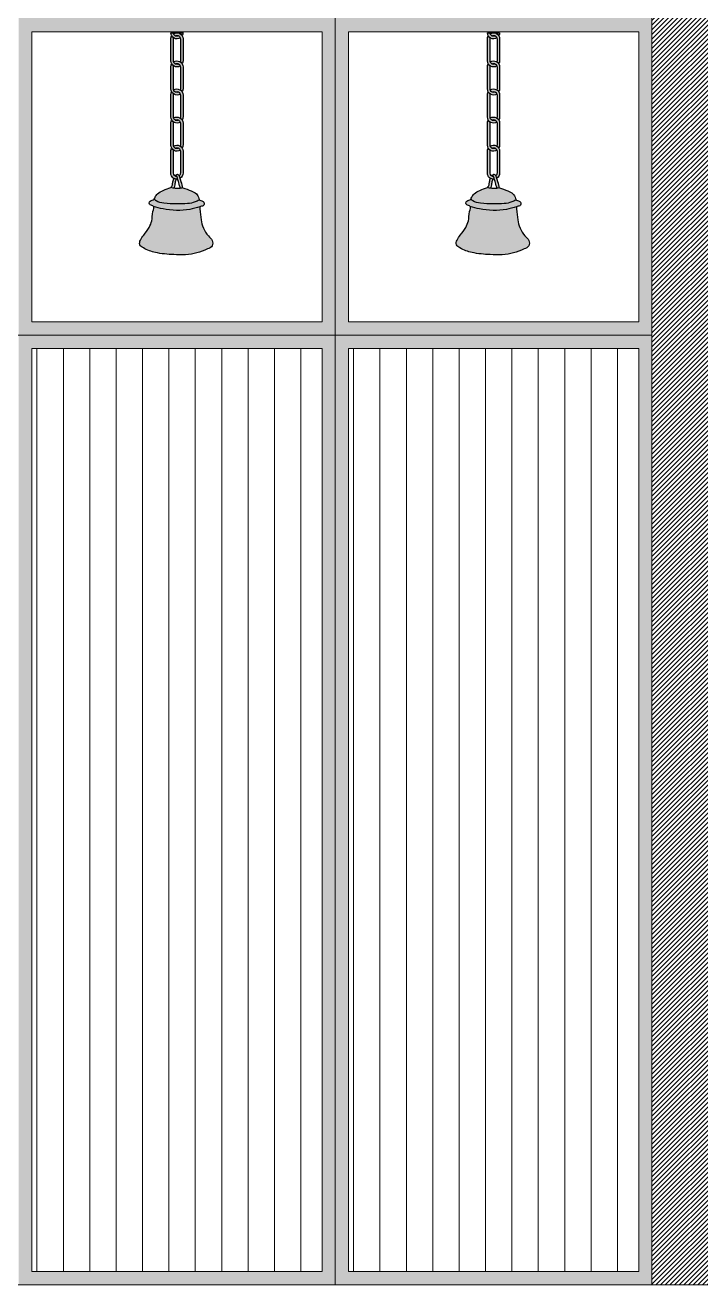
# Model space of a CAD drawing. Header units: inches. Extents: x 15448 to 46480, y -8154 to 0.
# Drawn here: x 19859.6 to 19885.2, y -3148.36 to -3100.61 of the extents above; entities that cross this region are included whole.
import ezdxf

# ---------------------------------------------------------------- set-up
doc = ezdxf.new("R2010")
doc.units = ezdxf.units.IN
doc.header["$MEASUREMENT"] = 0
doc.layers.add('IEL-HATCH-002', color=7, linetype='Continuous')

# ---------------------------------------------------------------- blocks, each defined once
blk = doc.blocks.new('98U7YTRFD')
at = {"layer": 'IEL-HATCH-002', "true_color": 0xc8c92d, "transparency": 33554687}
h = blk.add_hatch(color=52, dxfattribs=at)
h.dxf.hatch_style = 1
h.paths.add_polyline_path([(13503.61751763881, -2226.632855049501, -0.07203610860379069), (13503.62290638672, -2226.595646039197, -0.1185260063094966), (13503.5484868671, -2226.517276316019, 0.1316524975845443), (13503.51751763881, -2226.632855049487), (13503.5175176388, -2227.465659287769, 0.594712910876228), (13503.87444382478, -2227.659607744423, 0.2003144962032731), (13503.81067379528, -2227.581238021246, -0.5669828809784526), (13503.6175176388, -2227.46565928777)])
h.paths.add_polyline_path([(13503.9798325727, -2226.632855049494, 0.5947129108752648), (13503.62290638672, -2226.438906592844, 0.2003144962005446), (13503.68667641622, -2226.517276316018, -0.566982880973599), (13503.8798325727, -2226.632855049495), (13503.87983257269, -2227.465659287762, -0.07203610860876465), (13503.87444382478, -2227.50286829807, -0.118526006309034), (13503.94886334439, -2227.581238021246, 0.1316524975903354), (13503.97983257269, -2227.46565928777)])
h.paths.add_polyline_path([(13503.81067379529, -2226.517276316021, -0.5669828809679891), (13503.61751763881, -2226.401697582547), (13503.51751763881, -2226.401697582546, 0.5947129108662997), (13503.87444382479, -2226.595646039201, 0.2003144962125876)])
h.paths.add_polyline_path([(13503.9798325727, -2226.401697582546), (13503.8798325727, -2226.401697582548, -0.0720361085940226), (13503.87444382479, -2226.438906592848, -0.1185260063105705), (13503.9488633444, -2226.517276316026, 0.1316524975960037)])
h.paths.add_polyline_path([(13503.62290638671, -2227.502868298067, 0.2003144962009132), (13503.6866764162, -2227.581238021242, -0.5669828809782086), (13503.87983257269, -2227.69681675472), (13503.87983257267, -2228.529620993008, -0.07203610857360948), (13503.87444382477, -2228.566830003297, -0.118526006307088), (13503.94886334438, -2228.645199726472, 0.1316524975815436), (13503.97983257267, -2228.529620993005), (13503.97983257268, -2227.696816754719, 0.5947129108761078)])
h.paths.add_polyline_path([(13503.61751763879, -2227.696816754727, -0.07203610860858728), (13503.6229063867, -2227.65960774442, -0.1185260063082909), (13503.54848686709, -2227.581238021243, 0.1316524975913791), (13503.51751763879, -2227.696816754717), (13503.51751763879, -2228.529620992994, 0.5947129108750169), (13503.87444382477, -2228.723569449647, 0.2003144962088846), (13503.81067379527, -2228.645199726468, -0.5669828809818553), (13503.61751763878, -2228.529620992995)])
h.paths.add_polyline_path([(13503.97983257267, -2228.760778459945, 0.5947129108770199), (13503.62290638669, -2228.566830003293, 0.200314496202923), (13503.68667641619, -2228.645199726468, -0.5669828809789138), (13503.87983257267, -2228.760778459944), (13503.87983257267, -2229.593582698218, -0.07203610859698133), (13503.87444382476, -2229.630791708519, -0.1185260063065316), (13503.94886334437, -2229.709161431695, 0.1316524975863861), (13503.97983257267, -2229.593582698222)])
h.paths.add_polyline_path([(13503.61751763878, -2228.760778459946, -0.07203610859702522), (13503.62290638669, -2228.723569449645, -0.1185260063069746), (13503.54848686708, -2228.64519972647, 0.1316524975866461), (13503.51751763879, -2228.76077845994), (13503.51751763877, -2229.593582698222, 0.5947129108837431), (13503.87444382476, -2229.787531154871, 0.2003144962049155), (13503.81067379525, -2229.709161431695, -0.5669828809818576), (13503.61751763877, -2229.59358269822)])
h.paths.add_polyline_path([(13503.62290638668, -2229.630791708518, 0.2003144962070172), (13503.68667641618, -2229.709161431694, -0.566982880981241), (13503.87983257266, -2229.82474016517), (13503.87983257265, -2230.657544403461, -0.0720361085714324), (13503.87444382475, -2230.694753413748, -0.1185260063091374), (13503.94886334436, -2230.773123136925, 0.1316524975872248), (13503.97983257266, -2230.657544403453), (13503.97983257267, -2229.824740165172, 0.5947129108787617)])
h.paths.add_polyline_path([(13503.61751763877, -2229.824740165168, -0.07203610858905092), (13503.62290638668, -2229.787531154871, -0.1185260063116001), (13503.54848686707, -2229.709161431694, 0.1316524975902867), (13503.51751763877, -2229.824740165167), (13503.51751763876, -2230.657544403446, 0.5947129108775663), (13503.87444382474, -2230.851492860097, 0.200314496204377), (13503.81067379525, -2230.773123136921, -0.5669828809862746), (13503.61751763876, -2230.657544403447)])
edge = h.paths.add_edge_path()
edge.add_arc((13503.74867510571, -2230.657544403449), 0.1311574669454552, 196.4809915950537, 241.7900223174708)
edge.add_arc((13503.74867510571, -2230.888701870394), 0.1311574669452482, -3.972786544181872e-10, 118.2099776824353, ccw=False)
edge.add_line((13503.87983257265, -2230.888701870394), (13503.87983257265, -2231.721506108671))
edge.add_arc((13503.7486751057, -2231.72150610867), 0.1311574669454458, 310.0809016845912, 359.9999999996027, ccw=False)
edge.add_spline(control_points=[(13503.83312328346, -2231.821859416586), (13503.84802924988, -2231.847600672264), (13503.86145331637, -2231.880482073219), (13503.87370437016, -2231.915932078013)], knot_values=[0.3466016303527852, 0.3466016303527852, 0.3466016303527852, 0.3466016303527852, 0.4394988958096177, 0.4394988958096177, 0.4394988958096177, 0.4394988958096177], degree=3, periodic=0)
edge.add_arc((13503.7486751057, -2231.721506108672), 0.2311574669473088, 302.7438041725395, 359.9999999995491)
edge.add_line((13503.97983257264, -2231.721506108674), (13503.97983257265, -2230.888701870395))
edge.add_arc((13503.74867510571, -2230.888701870394), 0.2311574669439204, 359.9999999995491, 482.9619831899298)
edge = h.paths.add_edge_path()
edge.add_arc((13503.74867510571, -2230.888701870399), 0.1311574669464335, 163.5190084028508, 179.9999999994041, ccw=False)
edge.add_arc((13503.74867510571, -2230.657544403448), 0.231157466945264, 209.9999999994986, 237.0380168102543, ccw=False)
edge.add_arc((13503.74867510571, -2230.888701870389), 0.2311574669416409, 150.0000000001481, 179.999999999211)
edge.add_line((13503.51751763876, -2230.888701870386), (13503.51751763875, -2231.72150610867))
edge.add_arc((13503.7486751057, -2231.721506108673), 0.2311574669460325, 179.9999999993237, 278.2980461259109)
edge.add_spline(control_points=[(13503.78203631918, -2231.950243521354), (13503.77349784221, -2231.919963962116), (13503.76439506145, -2231.887542869716), (13503.75464397613, -2231.852527685985)], knot_values=[0.3340763060398338, 0.3340763060398338, 0.3340763060398338, 0.3340763060398338, 0.3998533181570189, 0.3998533181570189, 0.3998533181570189, 0.3998533181570189], degree=3, periodic=0)
edge.add_arc((13503.7486751057, -2231.721506108674), 0.1311574669442585, 179.9999999996027, 272.6083855617258, ccw=False)
edge.add_line((13503.61751763876, -2231.721506108673), (13503.61751763876, -2230.888701870397))
edge = h.paths.add_edge_path()
edge.add_spline(control_points=[(13503.62947532372, -2232.290356154731), (13503.63333082386, -2232.284184329058), (13503.63678312601, -2232.277951765025), (13503.65949591576, -2232.23196059986), (13503.66465283814, -2232.195186345206), (13503.67584589356, -2232.10802230113), (13503.68004242229, -2232.065884528885), (13503.70311288076, -2231.996959454116), (13503.71199667835, -2231.975522320184), (13503.72103657388, -2231.951005315828)], knot_values=[0.7735575014796725, 0.7735575014796725, 0.7735575014796725, 0.7735575014796725, 0.7862236376607805, 0.7862236376607805, 0.8675730333088957, 0.8675730333088957, 1.006174514207716, 1.006174514207716, 1.068779357752417, 1.068779357752417, 1.068779357752417, 1.068779357752417], degree=3, periodic=0)
edge.add_arc((13503.7486751057, -2231.721506108673), 0.2311574669460325, 238.5995381174768, 263.1329545769639, ccw=False)
edge.add_spline(control_points=[(13503.62823824841, -2231.918809778), (13503.60759927767, -2231.962884088363), (13503.55958207207, -2232.104751360314), (13503.57532484405, -2232.226761172827), (13503.51570097075, -2232.267686383218)], knot_values=[0.7792624189428321, 0.7792624189428321, 0.7792624189428321, 0.7792624189428321, 0.894581686628916, 1.114363854140545, 1.114363854140545, 1.114363854140545, 1.11436385422479], degree=3, periodic=0)
edge.add_spline(control_points=[(13503.51570097068, -2232.267686383265), (13503.55365537569, -2232.275727760133), (13503.59160978069, -2232.283769137001), (13503.62947532371, -2232.290356154732)], knot_values=[0.3533699334604428, 0.3533699334604428, 0.3533699334604428, 0.3533699334604428, 0.4669760500314272, 0.4669760500314272, 0.4669760500314272, 0.4669760500314272], degree=3, periodic=0)
edge = h.paths.add_edge_path()
edge.add_spline(control_points=[(13503.87370437016, -2231.915932078013), (13503.86145331637, -2231.880482073219), (13503.84802924988, -2231.847600672264), (13503.83312328346, -2231.821859416586)], knot_values=[0.3466016303527853, 0.3466016303527853, 0.3466016303527853, 0.3466016303527853, 0.4394988958096178, 0.4394988958096178, 0.4394988958096178, 0.4394988958096178], degree=3, periodic=0)
edge.add_spline(control_points=[(13503.83312328346, -2231.821859416586), (13503.81600394319, -2231.79229586449), (13503.77034186214, -2231.744068675765), (13503.71079597436, -2231.789505017832), (13503.67878689952, -2231.832492232912)], knot_values=[0.4394988958096178, 0.4394988958096178, 0.4394988958096178, 0.4394988958096178, 0.5461903945248009, 0.6949122414479455, 0.6949122414479455, 0.6949122414479455, 0.6949122414479455], degree=3, periodic=0)
edge.add_arc((13503.7486751057, -2231.721506108674), 0.1311574669439327, 237.8012887516908, 270.5044185428803)
edge.add_spline(control_points=[(13503.74982977022, -2231.852658492871), (13503.75052608023, -2231.849357343022), (13503.75120857046, -2231.845998980179), (13503.75187597324, -2231.842580877317)], knot_values=[0.697560864125554, 0.697560864125554, 0.697560864125554, 0.697560864125554, 0.7034162723765264, 0.7034162723765264, 0.7034162723765264, 0.7034162723765264], degree=3, periodic=0)
edge.add_spline(control_points=[(13503.75187597324, -2231.842580877315), (13503.75280441973, -2231.845919667951), (13503.75372706408, -2231.849235145417), (13503.75464397613, -2231.852527685985)], knot_values=[0.399853318157019, 0.399853318157019, 0.399853318157019, 0.399853318157019, 0.4060384486553351, 0.4060384486553351, 0.4060384486553351, 0.4060384486553351], degree=3, periodic=0)
edge.add_spline(control_points=[(13503.75464397613, -2231.852527685985), (13503.76439506145, -2231.887542869716), (13503.77349784221, -2231.919963962116), (13503.78203631918, -2231.950243521354)], knot_values=[0.3340763060398338, 0.3340763060398338, 0.3340763060398338, 0.3340763060398338, 0.3998533181570189, 0.3998533181570189, 0.3998533181570189, 0.3998533181570189], degree=3, periodic=0)
edge.add_spline(control_points=[(13503.78203631918, -2231.950243521354), (13503.79623647673, -2232.000600805542), (13503.80887586587, -2232.045034972799), (13503.84337285042, -2232.167174155498), (13503.86210613488, -2232.232197790489), (13503.88067943865, -2232.296631415022)], knot_values=[0.004926422168225086, 0.004926422168225086, 0.004926422168225086, 0.004926422168225086, 0.1143187573153247, 0.1143187573153247, 0.3340763060398338, 0.3340763060398338, 0.3340763060398338, 0.3340763060398338], degree=3, periodic=0)
edge.add_spline(control_points=[(13503.88067943864, -2232.296631415021), (13503.91323300754, -2232.290611837031), (13503.94562445606, -2232.281938916579), (13503.97801590457, -2232.273265996127)], knot_values=[0, 0, 0, 0, 0.09983347359727517, 0.09983347359727517, 0.09983347359727517, 0.09983347359727517], degree=3, periodic=0)
edge.add_spline(control_points=[(13503.97801590457, -2232.273265996125), (13503.9583757301, -2232.205132057599), (13503.92908994577, -2232.103536431135), (13503.88875913409, -2231.959494979829), (13503.87370437016, -2231.915932078013)], knot_values=[0, 0, 0, 0, 0.2324443974355175, 0.3466016303527853, 0.3466016303527853, 0.3466016303527853, 0.3466016303527853], degree=3, periodic=0)
edge = h.paths.add_edge_path()
edge.add_spline(control_points=[(13504.62222123762, -2232.996629461766), (13504.64115503278, -2232.967888358802), (13504.74300386352, -2232.985442384294), (13504.79836821841, -2232.896234966473), (13504.7683894958, -2232.797383730991), (13504.68016235382, -2232.762312172961), (13504.5928069797, -2232.740740373749), (13504.57364698218, -2232.629126468142), (13504.49544206205, -2232.483811620503), (13504.25209713899, -2232.380146348378), (13504.08008966798, -2232.31307054463), (13503.97801590457, -2232.273265996127)], knot_values=[0, 0, 0, 0, 0.1309912766617496, 0.2016793649037592, 0.2805779641309256, 0.4053457907578852, 0.4755009320197485, 0.5188582165347999, 0.7222774984972176, 0.9497031752862494, 1.281648892518322, 1.281648892518322, 1.281648892518322, 1.281648892518322], degree=3, periodic=0)
edge.add_spline(control_points=[(13503.97801590457, -2232.273265996127), (13503.94562445606, -2232.281938916579), (13503.91323300754, -2232.290611837031), (13503.88067943864, -2232.296631415021)], knot_values=[0, 0, 0, 0, 0.09983347359727517, 0.09983347359727517, 0.09983347359727517, 0.09983347359727517], degree=3, periodic=0)
edge.add_spline(control_points=[(13503.88067943864, -2232.296631415021), (13503.87194957057, -2232.298245681089), (13503.78916632167, -2232.311725928157), (13503.70505707328, -2232.303504211903), (13503.62947532371, -2232.290356154732)], knot_values=[0.09983347359727517, 0.09983347359727517, 0.09983347359727517, 0.09983347359727517, 0.1266057471997214, 0.3533699334604428, 0.3533699334604428, 0.3533699334604428, 0.3533699334604428], degree=3, periodic=0)
edge.add_spline(control_points=[(13503.62947532371, -2232.290356154732), (13503.59160978069, -2232.283769137001), (13503.55365537569, -2232.275727760133), (13503.51570097068, -2232.267686383265)], knot_values=[0.3533699334604428, 0.3533699334604428, 0.3533699334604428, 0.3533699334604428, 0.4669760500314272, 0.4669760500314272, 0.4669760500314272, 0.4669760500314272], degree=3, periodic=0)
edge.add_spline(control_points=[(13503.50855153093, -2232.272331507785), (13503.51096976564, -2232.270802744982), (13503.51338800039, -2232.269273982164), (13503.51570097072, -2232.267686383233)], knot_values=[1.114363854140545, 1.114363854140545, 1.114363854140545, 1.114363854140545, 1.122889795179318, 1.122889795263563, 1.122889795263563, 1.122889795263563], degree=3, periodic=0)
edge.add_spline(control_points=[(13503.51570097068, -2232.267686383263), (13503.42062475923, -2232.300666469815), (13503.24390311107, -2232.361967768662), (13503.028215134, -2232.473890466473), (13502.92823020318, -2232.604170525755), (13502.90286579761, -2232.683284031462), (13502.88502162367, -2232.703477968371)], knot_values=[7.814466894504001, 7.814466894504001, 7.814466894504001, 7.814466894504001, 8.1178045533277, 8.378291748194444, 8.52191005546547, 8.608112935299886, 8.608112935299886, 8.608112935299886, 8.608112935299886], degree=3, periodic=0)
edge.add_spline(control_points=[(13502.88502162367, -2232.703477968371), (13502.88392320806, -2232.70472102594), (13502.84904855384, -2232.741976898979), (13502.74497225579, -2232.742544416734), (13502.68780308551, -2232.853291010375), (13502.74175316428, -2232.94864800834), (13502.83723189246, -2232.955236359536), (13502.86163877833, -2232.985667250989), (13502.86323723365, -2232.98804764921)], knot_values=[7.34428415968853, 7.34428415968853, 7.34428415968853, 7.34428415968853, 7.349590462402879, 7.508052912138223, 7.5969299092887, 7.667163660100063, 7.803584305042712, 7.814466894504003, 7.814466894504003, 7.814466894504003, 7.814466894504003], degree=3, periodic=0)
edge.add_spline(control_points=[(13502.86323723364, -2232.988047649209), (13502.98218398597, -2233.019464702795), (13503.4265651946, -2233.136837795981), (13504.04104241447, -2233.168821569887), (13504.49354911323, -2233.034752537614), (13504.62222123762, -2232.996629461766)], knot_values=[0, 0, 0, 0, 0.3696380902952175, 1.380955916115466, 1.782791987347774, 1.782791987347774, 1.782791987347774, 1.782791987347774], degree=3, periodic=0)
edge = h.paths.add_edge_path()
edge.add_spline(control_points=[(13502.86323723365, -2232.98804764921), (13502.88975443742, -2233.027536713386), (13502.79966591798, -2233.256778710282), (13502.82875726463, -2233.50128182972), (13502.68857898254, -2233.815791034162), (13502.51497591646, -2234.037679064438), (13502.35709320768, -2234.229719371088), (13502.31183489439, -2234.451090514653), (13502.57181585286, -2234.62864809391), (13502.99288918214, -2234.767277697913), (13503.68565939051, -2234.822718087271), (13504.38163413232, -2234.82597301504), (13504.82974302406, -2234.625132357617), (13505.12105742299, -2234.509538841781), (13505.10762872609, -2234.248837363928), (13504.89750353865, -2234.082858108618), (13504.74363153929, -2233.816396540152), (13504.64091625403, -2233.451186074416), (13504.64184037899, -2233.207382801455), (13504.61178045703, -2233.012998992644), (13504.62206229179, -2232.996870738203), (13504.62222123762, -2232.996629461766)], knot_values=[1.281648892518321, 1.281648892518321, 1.281648892518321, 1.281648892518321, 1.462183086238396, 1.827127982419979, 2.097020849935174, 2.445955306733731, 2.674552180304199, 2.853318933560105, 3.0315623975502, 3.521677936868759, 4.216954589097591, 5.103338990733362, 5.528803428129599, 5.742758042669924, 5.94017603020959, 6.171167199256045, 6.523572722948433, 6.851688078532172, 7.271629439449341, 7.343184511267204, 7.344284159688528, 7.344284159688528, 7.344284159688528, 7.344284159688528], degree=3, periodic=0)
edge.add_spline(control_points=[(13504.62222123762, -2232.996629461766), (13504.49354911323, -2233.034752537614), (13504.04104241447, -2233.168821569887), (13503.4265651946, -2233.136837795982), (13502.98218398597, -2233.019464702795), (13502.86323723364, -2232.988047649209)], knot_values=[0, 0, 0, 0, 0.4018360712323089, 1.413153897052557, 1.782791987347774, 1.782791987347774, 1.782791987347774, 1.782791987347774], degree=3, periodic=0)
for p, q in [((13503.61751763881, -2226.401697582546), (13503.51751763881, -2226.401697582546)), ((13503.51751763881, -2226.401697582546), (13503.8798325727, -2226.401697582548)), ((13503.8798325727, -2226.401697582548), (13503.9798325727, -2226.401697582546))]:
    blk.add_line(p, q)
at = {"color": 18, "true_color": 0x000000}
for points in [[(13503.87444381799, -2226.595646043613, -0.5947128989951016), (13503.51751763881, -2226.401697582545)], [(13503.87444382144, -2227.659607746589, -0.5947129050482595), (13503.5175176388, -2227.465659287769), (13503.51751763881, -2226.63285504949, -0.1316524801706406), (13503.54848685919, -2226.517276329728, -0.1316524801706406)], [(13503.81067382356, -2226.517276300855, -0.5669829617799804), (13503.61751763881, -2226.401697582547)], [(13503.62290638011, -2226.438906597126, -0.5947129224000847), (13503.9798325727, -2226.632855049496), (13503.97983257269, -2227.465659287774, -0.131652506132281), (13503.94886334051, -2227.581238027973)], [(13503.68667644365, -2226.517276301305, -0.5669828025742315), (13503.8798325727, -2226.632855049496), (13503.87983257269, -2227.465659287774, -0.07203612202676615), (13503.87444382279, -2227.502868304796)], [(13503.8798325727, -2226.40169758255, -0.07203613597990333), (13503.87444382074, -2226.438906606556)], [(13503.9798325727, -2226.401697582548), (13503.9798325727, -2226.40169758255, -0.1316525150040931), (13503.94886333649, -2226.517276329732)], [(13503.81067380915, -2227.581238013805, -0.566982920629515), (13503.6175176388, -2227.46565928777), (13503.61751763881, -2226.632855049492, -0.0720360811966265), (13503.62290638266, -2226.595646052905, -0.0720360811966265)], [(13503.62290638337, -2227.502868300232, -0.5947129167034609), (13503.97983257268, -2227.69681675472), (13503.97983257267, -2228.529620992998, -0.1316525018128444), (13503.94886334246, -2228.645199729797)], [(13503.87444382312, -2228.723569450718, -0.594712907994833), (13503.51751763879, -2228.529620992992), (13503.51751763879, -2227.696816754714, -0.1316524890424524), (13503.54848686321, -2227.581238027969, -0.1316524890424524)], [(13503.81067380212, -2228.64519972279, -0.5669829005849861), (13503.61751763878, -2228.529620992994), (13503.61751763879, -2227.696816754716, -0.07203609514951091), (13503.62290638471, -2227.659607751145, -0.07203609514951091)], [(13503.68667643007, -2227.581238013803, -0.5669828413335253), (13503.87983257269, -2227.69681675472), (13503.87983257267, -2228.529620992998, -0.07203611523749193), (13503.87444382378, -2228.566830006622)], [(13503.87444382657, -2229.787531153693, -0.5947129140577315), (13503.51751763877, -2229.593582698218), (13503.51751763879, -2228.76077845994, -0.1316524933596195), (13503.54848686516, -2228.645199729797, -0.1316524933596195)], [(13503.8106737877, -2229.709161435746, -0.5669828593914342), (13503.61751763877, -2229.59358269822), (13503.61751763878, -2228.760778459942, -0.07203610194239639), (13503.62290638571, -2228.723569452971, -0.07203610194239639)], [(13503.62290638504, -2228.566830004365, -0.5947129137605592), (13503.97983257267, -2228.760778459945), (13503.97983257267, -2229.593582698224, -0.1316524929342574), (13503.94886334648, -2229.709161428034)], [(13503.68667642305, -2228.645199722788, -0.566982861374444), (13503.87983257267, -2228.760778459945), (13503.87983257267, -2229.593582698224, -0.07203610127728995), (13503.87444382584, -2229.630791704861)], [(13503.87444382203, -2230.851492861857, -0.5947129061450999), (13503.51751763876, -2230.657544403444), (13503.51751763877, -2229.824740165166, -0.1316525020048654), (13503.54848686908, -2229.709161428218, -0.1316525020048654)], [(13503.81067380652, -2230.773123130875, -0.5669829132090388), (13503.61751763876, -2230.657544403446), (13503.61751763877, -2229.824740165167, -0.07203611553551638), (13503.62290638771, -2229.787531151394, -0.07203611553551638)], [(13503.6229063885, -2229.63079170734, -0.5947129077097495), (13503.97983257267, -2229.824740165171), (13503.97983257266, -2230.657544403449, -0.1316525045306996), (13503.9488633412, -2230.773123142387)], [(13503.68667640863, -2229.709161435745, -0.5669829025667741), (13503.87983257266, -2229.824740165171), (13503.87983257265, -2230.657544403449, -0.07203611951522637), (13503.87444382313, -2230.694753419215)], [(13503.78203631918, -2231.950243521354, -0.4572977496143126), (13503.51751763875, -2231.721506108669), (13503.51751763876, -2230.888701870391, -0.1316524906440002), (13503.5484868639, -2230.773123142385, -0.1316524906440002)], [(13503.75464397613, -2231.852527685985, -0.4276112402355809), (13503.61751763876, -2231.721506108671), (13503.61751763876, -2230.888701870393, -0.0720360976682418), (13503.62290638506, -2230.851492865562, -0.0720360976682418)], [(13503.62290638387, -2230.694753415566, -0.5947129157769542), (13503.97983257265, -2230.888701870397), (13503.97983257264, -2231.721506108675, -0.2551579518979887), (13503.87370437015, -2231.915932078014)], [(13503.68667642783, -2230.773123130664, -0.5669828476474745), (13503.87983257265, -2230.888701870397), (13503.87983257265, -2231.721506108675, -0.2213243419732455), (13503.83312328345, -2231.821859416586)]]:
    blk.add_lwpolyline(points, format="xyb", dxfattribs=at)
for points, knots in [([(13503.97801590457, -2232.273265996125), (13503.9583757301, -2232.205132057599), (13503.91222587766, -2232.045033112755), (13503.81861359161, -2231.707235052248), (13503.71079597436, -2231.789505017832), (13503.67878689952, -2231.832492232912)], [0, 0, 0, 0, 0.2324443974355175, 0.5461903945248009, 0.6949122414479455, 0.6949122414479455, 0.6949122414479455, 0.6949122414479455]), ([(13503.62823824841, -2231.918809778), (13503.60759927767, -2231.962884088363), (13503.55958207206, -2232.104751360349), (13503.5757253853, -2232.229865452245), (13503.51096976564, -2232.270802744982), (13503.50855153093, -2232.272331507785)], [0.7792624189428321, 0.7792624189428321, 0.7792624189428321, 0.7792624189428321, 0.894581686628916, 1.11436385422479, 1.122889795263563, 1.122889795263563, 1.122889795263563, 1.122889795263563]), ([(13503.72103657388, -2231.951005315828), (13503.71199667835, -2231.975522320184), (13503.70311288076, -2231.996959454116), (13503.68004242229, -2232.065884528885), (13503.67584589356, -2232.10802230113), (13503.66465283814, -2232.195186345206), (13503.65949591576, -2232.23196059986), (13503.63678312601, -2232.277951765025), (13503.63333082386, -2232.284184329058), (13503.62947532372, -2232.290356154731)], [0.7735575014796725, 0.7735575014796725, 0.7735575014796725, 0.7735575014796725, 0.836162345024374, 0.836162345024374, 0.974763825923194, 0.974763825923194, 1.056113221571309, 1.056113221571309, 1.068779357752417, 1.068779357752417, 1.068779357752417, 1.068779357752417]), ([(13503.88192834704, -2232.300964033769), (13503.86294388264, -2232.23510482602), (13503.84388917054, -2232.169002225951), (13503.80133377929, -2232.018331644878), (13503.77909899257, -2231.940477701358), (13503.75187597324, -2231.842580877315)], [0, 0, 0, 0, 0.2246839708927342, 0.2246839708927342, 0.406038448655335, 0.406038448655335, 0.406038448655335, 0.406038448655335])]:
    blk.add_open_spline(points, degree=3, knots=knots, dxfattribs=at)
for points in [[(13503.97801590457, -2232.273265996127), (13504.28650605139, -2232.39582940217), (13504.48460099577, -2232.507547043904), (13504.58252770452, -2232.685843886241), (13504.59625705708, -2232.726970021469), (13504.65901981176, -2232.758316161114), (13504.76689329634, -2232.82100844043), (13504.78650665715, -2232.897430328903), (13504.7472799355, -2232.956235686888), (13504.62175442617, -2232.997361822099), (13504.61993318553, -2233.068893712787), (13504.66308257936, -2233.486612369804), (13504.75330403916, -2233.802079919263), (13504.9393507762, -2234.101372860654), (13505.08575050527, -2234.28004585667), (13505.08575050526, -2234.47746384421), (13504.90726892169, -2234.595450713857), (13504.50967807855, -2234.746915260651), (13503.6255357913, -2234.809921001337), (13502.93472520372, -2234.731242190811), (13502.47619284654, -2234.558148807635), (13502.34618428332, -2234.436212324397), (13502.3635561172, -2234.258291635726), (13502.48950191282, -2234.067519029798), (13502.69250019745, -2233.783711081394), (13502.79476986465, -2233.533945040657), (13502.84212212152, -2233.172085204507), (13502.85781281018, -2232.981312598578), (13502.73578968672, -2232.920313010816), (13502.70244697329, -2232.858498423427), (13502.73985245432, -2232.777876152244), (13502.88162903405, -2232.707096568901), (13502.92491852331, -2232.62647429772), (13503.00953616576, -2232.510430888736), (13503.23186762034, -2232.374702104034), (13503.51570097068, -2232.267686383263)], [(13503.97801590457, -2232.273265996127), (13503.85445173133, -2232.300850599021), (13503.51570097068, -2232.267686383265)], [(13504.5928069797, -2232.74074037375), (13504.43935017045, -2232.813171905509), (13504.15579701097, -2232.878246491422), (13503.73453003938, -2232.884202257955), (13503.25358241268, -2232.862385344751), (13502.96148343173, -2232.771042693797), (13502.88502162367, -2232.70347796837)], [(13504.62222123762, -2232.996629461766), (13504.23340988169, -2233.098108314936), (13503.22234113079, -2233.075664478936), (13502.86323723364, -2232.988047649209)]]:
    blk.add_spline(points, degree=3, dxfattribs=at)
blk.add_open_spline([(13503.75187597324, -2231.842580877317), (13503.75120857046, -2231.845998980179), (13503.75052608023, -2231.849357343022), (13503.74982977022, -2231.852658492871)], degree=3, dxfattribs=at)

msp = doc.modelspace()

# ---------------------------------------------------------------- hatches: boundary and pattern name
at = {"layer": 'IEL-HATCH-002', "lineweight": 5, "true_color": 0xf3ece7, "transparency": 33554687}
h = msp.add_hatch(dxfattribs=at)
h.set_pattern_fill('ANSI31')
h.set_pattern_definition([(45, (-223.1166293402275, 0), (-0.08838834764831845, 0.08838834764831845), [])])
h.paths.add_polyline_path([(19914.84781939043, -3028.359045245452), (19803.84781939043, -3028.359045245452), (19803.84781939043, -3082.359045245452), (19821.84781939042, -3082.359045245452), (19821.84781939043, -3148.359045245452), (19835.34781939042, -3148.359045245452), (19835.34781939042, -3112.359045245452), (19835.34781939042, -3100.359045245452), (19835.34781939042, -3064.359045245452), (19847.34781939042, -3064.359045245452), (19883.34781939042, -3064.359045245452), (19883.34781939042, -3148.359045245452), (19896.84781939042, -3148.359045245452), (19896.84781939043, -3082.359045245452), (19914.84781939043, -3082.359045245452)])
at = {"layer": 'IEL-HATCH-002', "lineweight": 5, "true_color": 0x9d754d, "transparency": 33554687}
h = msp.add_hatch(color=35, dxfattribs=at)
h.dxf.hatch_style = 1
h.paths.add_polyline_path([(19871.34781939042, -3064.359045245452), (19859.34781939042, -3064.359045245452), (19859.34781939042, -3100.359045245452), (19871.34781939042, -3100.359045245452)])
h.paths.add_polyline_path([(19859.84781939042, -3064.859045245452), (19870.84781939042, -3064.859045245452), (19870.84781939042, -3099.859045245452), (19859.84781939042, -3099.859045245452)], flags=16)
h.paths.add_polyline_path([(19871.34781939042, -3112.359045245452), (19859.34781939042, -3112.359045245452), (19859.34781939042, -3148.359045245452), (19871.34781939042, -3148.359045245452)])
h.paths.add_polyline_path([(19859.84781939042, -3112.859045245452), (19870.84781939042, -3112.859045245452), (19870.84781939042, -3147.859045245452), (19859.84781939042, -3147.859045245452)], flags=16)
h.paths.add_polyline_path([(19871.34781939042, -3100.359045245452), (19859.34781939042, -3100.359045245452), (19859.34781939042, -3112.359045245452), (19871.34781939042, -3112.359045245452)])
h.paths.add_polyline_path([(19859.84781939042, -3100.859045245452), (19870.84781939042, -3100.859045245452), (19870.84781939042, -3111.859045245452), (19859.84781939042, -3111.859045245452)], flags=16)
edge = h.paths.add_edge_path(flags=0)
edge.add_arc((19865.34781939032, -3103.256929424104), 0.2311574669427209, 149.999999999337, 179.9999999993237, ccw=False)
edge.add_arc((19865.34781939032, -3103.025771957157), 0.2311574669461381, 179.9999999995491, 210.0000000004073, ccw=False)
edge.add_line((19865.11666192338, -3103.025771957155), (19865.11666192338, -3102.192967718879))
edge.add_arc((19865.34781939033, -3102.192967718881), 0.2311574669436304, 149.9999999985561, 179.9999999994365, ccw=False)
edge.add_arc((19865.34781939033, -3101.961810251933), 0.2311574669464611, 179.999999999211, 209.9999999994986, ccw=False)
edge.add_line((19865.11666192338, -3101.96181025193), (19865.1166619234, -3101.129006013648))
edge.add_arc((19865.34781939034, -3101.129006013652), 0.2311574669422094, 149.9999999999529, 179.999999999211, ccw=False)
edge.add_arc((19865.34781939035, -3100.897848546707), 0.2311574669489607, 180, 209.9999999995358, ccw=False)
edge.add_line((19865.1166619234, -3100.897848546707), (19865.47897685729, -3100.89784854671))
edge.add_line((19865.47897685729, -3100.89784854671), (19865.57897685729, -3100.897848546707))
edge.add_arc((19865.34781939034, -3100.897848546707), 0.2311574669467404, -30.00000000190181, 0, ccw=False)
edge.add_arc((19865.34781939034, -3101.129006013653), 0.2311574669433519, -4.5088199840392917e-10, 29.999999998522526, ccw=False)
edge.add_line((19865.57897685729, -3101.129006013655), (19865.57897685728, -3101.961810251931))
edge.add_arc((19865.34781939033, -3101.961810251929), 0.2311574669471383, 329.99999999890935, 359.9999999995491, ccw=False)
edge.add_arc((19865.34781939033, -3102.192967718877), 0.2311574669441477, -7.889866537880152e-10, 29.999999999626425, ccw=False)
edge.add_line((19865.57897685727, -3102.19296771888), (19865.57897685726, -3103.025771957166))
edge.add_arc((19865.34781939032, -3103.025771957163), 0.2311574669448646, 330.0000000006966, 359.9999999993237, ccw=False)
edge.add_arc((19865.34781939032, -3103.256929424104), 0.231157466945114, -5.636024980049115e-10, 29.999999999400984, ccw=False)
edge.add_line((19865.57897685726, -3103.256929424106), (19865.57897685726, -3104.089733662383))
edge.add_arc((19865.34781939031, -3104.089733662382), 0.2311574669465699, 329.9999999995926, 359.9999999995491, ccw=False)
edge.add_arc((19865.34781939031, -3104.32089112933), 0.231157466947672, -7.889866537880152e-10, 30.0000000001819, ccw=False)
edge.add_line((19865.57897685726, -3104.320891129333), (19865.57897685725, -3105.153695367614))
edge.add_arc((19865.3478193903, -3105.153695367611), 0.2311574669455468, 329.9999999993974, 359.99999999921096, ccw=False)
edge.add_arc((19865.3478193903, -3105.384852834555), 0.2311574669439204, -4.5088199840392917e-10, 29.999999999010583, ccw=False)
edge.add_line((19865.57897685724, -3105.384852834557), (19865.57897685724, -3106.217657072835))
edge.add_arc((19865.34781939028, -3106.217657072833), 0.2311574669473088, 302.7438041730406, 359.9999999995491, ccw=False)
edge.add_spline(control_points=[(19865.47284865475, -3106.412083042174), (19865.48790341868, -3106.455645943991), (19865.52823423037, -3106.599687395296), (19865.55752001469, -3106.70128302176), (19865.57716018916, -3106.769416960286)], knot_values=[0, 0, 0, 0, 0.1141572329172678, 0.3466016303527853, 0.3466016303527853, 0.3466016303527853, 0.3466016303527853], degree=3, periodic=0)
edge.add_spline(control_points=[(19865.57716018916, -3106.769416960288), (19865.67923395257, -3106.80922150879), (19865.85124142358, -3106.876297312539), (19866.09458634664, -3106.979962584664), (19866.17279126677, -3107.125277432302), (19866.19195126429, -3107.23689133791), (19866.27930663841, -3107.258463137123), (19866.36753378039, -3107.293534695152), (19866.397512503, -3107.392385930634), (19866.34214814811, -3107.481593348454), (19866.24029931737, -3107.464039322964), (19866.22136552221, -3107.492780425926)], knot_values=[0, 0, 0, 0, 0.3319457172320727, 0.5593713940211045, 0.7627906759835221, 0.8061479604985735, 0.8763031017604368, 1.001070928387396, 1.079969527614563, 1.150657615856572, 1.281648892515525, 1.281648892515525, 1.281648892515525, 1.281648892515525], degree=3, periodic=0)
edge.add_spline(control_points=[(19866.22136552221, -3107.492780425926), (19866.22120657638, -3107.493021702363), (19866.21092474163, -3107.509149956804), (19866.24098466357, -3107.703533765616), (19866.24006053863, -3107.947337038577), (19866.34277582388, -3108.312547504313), (19866.49664782323, -3108.579009072778), (19866.70677301068, -3108.744988328089), (19866.72020170758, -3109.005689805942), (19866.42888730865, -3109.121283321778), (19865.98077841691, -3109.322123979201), (19865.28480367509, -3109.318869051432), (19864.59203346673, -3109.263428662075), (19864.17096013745, -3109.12479905807), (19863.91097917898, -3108.947241478814), (19863.95623749228, -3108.725870335249), (19864.11412020105, -3108.533830028599), (19864.28772326712, -3108.311941998324), (19864.42790154923, -3107.997432793882), (19864.39881020256, -3107.752929674442), (19864.48889872201, -3107.523687677548), (19864.46238151824, -3107.484198613372)], knot_values=[1.281648892515525, 1.281648892515525, 1.281648892515525, 1.281648892515525, 1.282748540939646, 1.354303612757509, 1.774244973674678, 2.102360329258417, 2.454765852950806, 2.685757021997261, 2.883175009536926, 3.097129624077251, 3.522594061473488, 4.408978463109259, 5.104255115338091, 5.59437065465665, 5.772614118646746, 5.951380871902651, 6.17997774547312, 6.528912202271676, 6.798805069786871, 7.163749965968455, 7.344284159688607, 7.344284159688607, 7.344284159688607, 7.344284159688607], degree=3, periodic=0)
edge.add_spline(control_points=[(19864.46238151824, -3107.484198613372), (19864.46078306292, -3107.48181821515), (19864.43637617705, -3107.451387323698), (19864.34089744887, -3107.444798972501), (19864.2869473701, -3107.349441974536), (19864.34411654038, -3107.238695380895), (19864.44819283842, -3107.23812786314), (19864.48306749265, -3107.2008719901), (19864.48416590826, -3107.199628932532)], knot_values=[7.344284159688607, 7.344284159688607, 7.344284159688607, 7.344284159688607, 7.35516674914982, 7.491587394092469, 7.561821144903832, 7.650698142054309, 7.809160591789653, 7.814466894505005, 7.814466894505005, 7.814466894505005, 7.814466894505005], degree=3, periodic=0)
edge.add_spline(control_points=[(19864.48416590826, -3107.199628932532), (19864.50201008219, -3107.179434995623), (19864.52737448776, -3107.100321489917), (19864.6273594186, -3106.970041430634), (19864.84304739566, -3106.858118732823), (19865.01976904381, -3106.796817433977), (19865.11484525527, -3106.763837347425)], knot_values=[7.814466894505005, 7.814466894505005, 7.814466894505005, 7.814466894505005, 7.900669774338416, 8.044288081609443, 8.304775276476187, 8.608112935299886, 8.608112935299886, 8.608112935299886, 8.608112935299886], degree=3, periodic=0)
edge.add_spline(control_points=[(19865.11484525534, -3106.763837347378), (19865.17446912864, -3106.722912136988), (19865.15872635667, -3106.600902324475), (19865.20674356226, -3106.459035052524), (19865.227382533, -3106.414960742161)], knot_values=[0.7792624189428321, 0.7792624190270767, 0.7792624190270767, 0.7792624190270767, 0.9990445865387061, 1.11436385422479, 1.11436385422479, 1.11436385422479, 1.11436385422479], degree=3, periodic=0)
edge.add_arc((19865.34781939029, -3106.217657072834), 0.2311574669460325, 179.9999999993237, 238.5995381174768, ccw=False)
edge.add_line((19865.11666192334, -3106.217657072831), (19865.11666192335, -3105.384852834547))
edge.add_arc((19865.3478193903, -3105.38485283455), 0.2311574669416409, 150.0000000002457, 179.9999999993237, ccw=False)
edge.add_arc((19865.3478193903, -3105.153695367609), 0.2311574669450747, 179.9999999994365, 209.9999999994986, ccw=False)
edge.add_line((19865.11666192336, -3105.153695367607), (19865.11666192336, -3104.320891129329))
edge.add_arc((19865.34781939031, -3104.320891129331), 0.231157466943005, 149.9999999988489, 179.9999999994365, ccw=False)
edge.add_arc((19865.34781939031, -3104.089733662386), 0.2311574669431557, 179.999999999211, 209.9999999993336, ccw=False)
edge.add_line((19865.11666192336, -3104.089733662383), (19865.11666192337, -3103.256929424102))
h.paths.add_polyline_path([(19865.28582070077, -3104.205312395855, -0.2512752057928399), (19865.40981807985, -3104.205312395856, -0.2512752057945546)], flags=0)
h.paths.add_polyline_path([(19865.28582070076, -3105.269274101082, -0.2512752057998141), (19865.40981807984, -3105.269274101082, -0.2512752057989255)], flags=0)
h.paths.add_polyline_path([(19865.28582070078, -3103.141350690629, -0.2512752057917643), (19865.40981807985, -3103.14135069063, -0.2512752057965136)], flags=0)
edge = h.paths.add_edge_path(flags=0)
edge.add_spline(control_points=[(19865.35102025783, -3106.338731841476), (19865.35194870432, -3106.342070632112), (19865.35287134867, -3106.345386109579), (19865.35378826072, -3106.348678650146)], knot_values=[0.399853318157019, 0.399853318157019, 0.399853318157019, 0.399853318157019, 0.4060384486553351, 0.4060384486553351, 0.4060384486553351, 0.4060384486553351], degree=3, periodic=0)
edge.add_spline(control_points=[(19865.35378826072, -3106.348678650146), (19865.37975616646, -3106.44192683338), (19865.40112630458, -3106.516777754263), (19865.442517135, -3106.663325119659), (19865.46125041947, -3106.72834875465), (19865.47982372323, -3106.792782379182)], knot_values=[0.004926422168232969, 0.004926422168232969, 0.004926422168232969, 0.004926422168232969, 0.1800957694325177, 0.1800957694325177, 0.3998533181570189, 0.3998533181570189, 0.3998533181570189, 0.3998533181570189], degree=3, periodic=0)
edge.add_spline(control_points=[(19865.47982372323, -3106.792782379182), (19865.47109385516, -3106.794396645251), (19865.38831060626, -3106.807876892319), (19865.30420135786, -3106.799655176064), (19865.22861960831, -3106.786507118893)], knot_values=[0.09983347359727723, 0.09983347359727723, 0.09983347359727723, 0.09983347359727723, 0.1266057471997214, 0.3533699334606585, 0.3533699334606585, 0.3533699334606585, 0.3533699334606585], degree=3, periodic=0)
edge.add_spline(control_points=[(19865.32018085847, -3106.447156279989), (19865.31114096294, -3106.471673284345), (19865.30225716536, -3106.493110418277), (19865.27918670688, -3106.562035493046), (19865.27499017815, -3106.604173265291), (19865.26379712273, -3106.691337309368), (19865.25864020035, -3106.728111564021), (19865.2359274106, -3106.774102729186), (19865.23247510845, -3106.78033529322), (19865.22861960831, -3106.786507118893)], knot_values=[0.7735575014796725, 0.7735575014796725, 0.7735575014796725, 0.7735575014796725, 0.836162345024374, 0.836162345024374, 0.974763825923194, 0.974763825923194, 1.056113221571309, 1.056113221571309, 1.068779357752417, 1.068779357752417, 1.068779357752417, 1.068779357752417], degree=3, periodic=0)
edge.add_spline(control_points=[(19865.22861960831, -3106.786507118893), (19865.30420135786, -3106.799655176064), (19865.38831060626, -3106.807876892319), (19865.47109385516, -3106.794396645251), (19865.47982372323, -3106.792782379182)], knot_values=[0.09983347359727723, 0.09983347359727723, 0.09983347359727723, 0.09983347359727723, 0.3265976598582143, 0.3533699334606585, 0.3533699334606585, 0.3533699334606585, 0.3533699334606585], degree=3, periodic=0)
edge.add_spline(control_points=[(19865.47982372323, -3106.792782379182), (19865.46125041947, -3106.72834875465), (19865.442517135, -3106.663325119659), (19865.40112630458, -3106.516777754263), (19865.37975616646, -3106.44192683338), (19865.35378826072, -3106.348678650146)], knot_values=[0.004926422168232992, 0.004926422168232992, 0.004926422168232992, 0.004926422168232992, 0.2246839708927342, 0.2246839708927342, 0.3998533181570189, 0.3998533181570189, 0.3998533181570189, 0.3998533181570189], degree=3, periodic=0)
edge.add_spline(control_points=[(19865.34897405481, -3106.348809457032), (19865.34967036482, -3106.345508307183), (19865.35035285505, -3106.34214994434), (19865.35102025783, -3106.338731841478)], knot_values=[0.697560864125554, 0.697560864125554, 0.697560864125554, 0.697560864125554, 0.7034162723765264, 0.7034162723765264, 0.7034162723765264, 0.7034162723765264], degree=3, periodic=0)
h.paths.add_polyline_path([(19865.28582070079, -3102.077388985404, -0.2512752057978059), (19865.40981807987, -3102.077388985407, -0.2512752058012085)], flags=0)
h.paths.add_polyline_path([(19865.40981807988, -3101.013427280182, -0.2512752057919592), (19865.28582070081, -3101.013427280179, -0.2512752057921691)], flags=0)
h = msp.add_hatch(color=35, dxfattribs=at)
h.dxf.hatch_style = 1
h.paths.add_polyline_path([(19883.34781939042, -3064.359045245452), (19871.34781939042, -3064.359045245452), (19871.34781939042, -3100.359045245452), (19883.34781939042, -3100.359045245452)])
h.paths.add_polyline_path([(19871.84781939042, -3064.859045245452), (19882.84781939042, -3064.859045245452), (19882.84781939042, -3099.859045245452), (19871.84781939042, -3099.859045245452)], flags=16)
h.paths.add_polyline_path([(19883.34781939042, -3112.359045245452), (19871.34781939042, -3112.359045245452), (19871.34781939042, -3148.359045245452), (19883.34781939042, -3148.359045245452)])
h.paths.add_polyline_path([(19871.84781939042, -3112.859045245452), (19882.84781939042, -3112.859045245452), (19882.84781939042, -3147.859045245452), (19871.84781939042, -3147.859045245452)], flags=16)
h.paths.add_polyline_path([(19883.34781939042, -3100.359045245452), (19871.34781939042, -3100.359045245452), (19871.34781939042, -3112.359045245452), (19883.34781939042, -3112.359045245452)])
h.paths.add_polyline_path([(19871.84781939042, -3100.859045245452), (19882.84781939042, -3100.859045245452), (19882.84781939042, -3111.859045245452), (19871.84781939042, -3111.859045245452)], flags=16)
edge = h.paths.add_edge_path(flags=0)
edge.add_arc((19877.34781939032, -3103.256929424104), 0.2311574669427209, 149.999999999337, 179.9999999993237, ccw=False)
edge.add_arc((19877.34781939032, -3103.025771957157), 0.2311574669461381, 179.9999999995491, 210.0000000004073, ccw=False)
edge.add_line((19877.11666192338, -3103.025771957155), (19877.11666192338, -3102.192967718879))
edge.add_arc((19877.34781939033, -3102.192967718881), 0.2311574669436304, 149.9999999985561, 179.9999999994365, ccw=False)
edge.add_arc((19877.34781939033, -3101.961810251933), 0.2311574669464611, 179.999999999211, 209.9999999994986, ccw=False)
edge.add_line((19877.11666192338, -3101.96181025193), (19877.1166619234, -3101.129006013648))
edge.add_arc((19877.34781939034, -3101.129006013652), 0.2311574669422094, 149.9999999999529, 179.999999999211, ccw=False)
edge.add_arc((19877.34781939035, -3100.897848546707), 0.2311574669489607, 180, 209.9999999995358, ccw=False)
edge.add_line((19877.1166619234, -3100.897848546707), (19877.47897685729, -3100.89784854671))
edge.add_line((19877.47897685729, -3100.89784854671), (19877.57897685729, -3100.897848546707))
edge.add_arc((19877.34781939034, -3100.897848546707), 0.2311574669467404, -30.00000000190181, 0, ccw=False)
edge.add_arc((19877.34781939034, -3101.129006013653), 0.2311574669433519, -4.5088199840392917e-10, 29.999999998522526, ccw=False)
edge.add_line((19877.57897685729, -3101.129006013655), (19877.57897685728, -3101.961810251931))
edge.add_arc((19877.34781939033, -3101.961810251929), 0.2311574669471383, 329.99999999890935, 359.9999999995491, ccw=False)
edge.add_arc((19877.34781939033, -3102.192967718877), 0.2311574669441477, -7.889866537880152e-10, 29.999999999626425, ccw=False)
edge.add_line((19877.57897685727, -3102.19296771888), (19877.57897685726, -3103.025771957166))
edge.add_arc((19877.34781939032, -3103.025771957163), 0.2311574669448646, 330.0000000006966, 359.9999999993237, ccw=False)
edge.add_arc((19877.34781939032, -3103.256929424104), 0.231157466945114, -5.636024980049115e-10, 29.999999999400984, ccw=False)
edge.add_line((19877.57897685726, -3103.256929424106), (19877.57897685726, -3104.089733662383))
edge.add_arc((19877.34781939031, -3104.089733662382), 0.2311574669465699, 329.9999999995926, 359.9999999995491, ccw=False)
edge.add_arc((19877.34781939031, -3104.32089112933), 0.231157466947672, -7.889866537880152e-10, 30.0000000001819, ccw=False)
edge.add_line((19877.57897685726, -3104.320891129333), (19877.57897685725, -3105.153695367614))
edge.add_arc((19877.3478193903, -3105.153695367611), 0.2311574669455468, 329.9999999993974, 359.99999999921096, ccw=False)
edge.add_arc((19877.3478193903, -3105.384852834555), 0.2311574669439204, -4.5088199840392917e-10, 29.999999999010583, ccw=False)
edge.add_line((19877.57897685724, -3105.384852834557), (19877.57897685724, -3106.217657072835))
edge.add_arc((19877.34781939028, -3106.217657072833), 0.2311574669473088, 302.7438041730406, 359.9999999995491, ccw=False)
edge.add_spline(control_points=[(19877.47284865475, -3106.412083042174), (19877.48790341868, -3106.455645943991), (19877.52823423037, -3106.599687395296), (19877.55752001469, -3106.70128302176), (19877.57716018916, -3106.769416960286)], knot_values=[0, 0, 0, 0, 0.1141572329172678, 0.3466016303527853, 0.3466016303527853, 0.3466016303527853, 0.3466016303527853], degree=3, periodic=0)
edge.add_spline(control_points=[(19877.57716018916, -3106.769416960288), (19877.67923395257, -3106.80922150879), (19877.85124142358, -3106.876297312539), (19878.09458634664, -3106.979962584664), (19878.17279126677, -3107.125277432302), (19878.19195126429, -3107.23689133791), (19878.27930663841, -3107.258463137123), (19878.36753378039, -3107.293534695152), (19878.397512503, -3107.392385930634), (19878.34214814811, -3107.481593348454), (19878.24029931737, -3107.464039322964), (19878.22136552221, -3107.492780425926)], knot_values=[0, 0, 0, 0, 0.3319457172320727, 0.5593713940211045, 0.7627906759835221, 0.8061479604985735, 0.8763031017604368, 1.001070928387396, 1.079969527614563, 1.150657615856572, 1.281648892515525, 1.281648892515525, 1.281648892515525, 1.281648892515525], degree=3, periodic=0)
edge.add_spline(control_points=[(19878.22136552221, -3107.492780425926), (19878.22120657638, -3107.493021702363), (19878.21092474163, -3107.509149956804), (19878.24098466357, -3107.703533765616), (19878.24006053863, -3107.947337038577), (19878.34277582388, -3108.312547504313), (19878.49664782323, -3108.579009072778), (19878.70677301068, -3108.744988328089), (19878.72020170758, -3109.005689805942), (19878.42888730865, -3109.121283321778), (19877.98077841691, -3109.322123979201), (19877.28480367509, -3109.318869051432), (19876.59203346673, -3109.263428662075), (19876.17096013745, -3109.12479905807), (19875.91097917898, -3108.947241478814), (19875.95623749228, -3108.725870335249), (19876.11412020105, -3108.533830028599), (19876.28772326712, -3108.311941998324), (19876.42790154923, -3107.997432793882), (19876.39881020256, -3107.752929674442), (19876.48889872201, -3107.523687677548), (19876.46238151824, -3107.484198613372)], knot_values=[1.281648892515525, 1.281648892515525, 1.281648892515525, 1.281648892515525, 1.282748540939646, 1.354303612757509, 1.774244973674678, 2.102360329258417, 2.454765852950806, 2.685757021997261, 2.883175009536926, 3.097129624077251, 3.522594061473488, 4.408978463109259, 5.104255115338091, 5.59437065465665, 5.772614118646746, 5.951380871902651, 6.17997774547312, 6.528912202271676, 6.798805069786871, 7.163749965968455, 7.344284159688607, 7.344284159688607, 7.344284159688607, 7.344284159688607], degree=3, periodic=0)
edge.add_spline(control_points=[(19876.46238151824, -3107.484198613372), (19876.46078306292, -3107.48181821515), (19876.43637617705, -3107.451387323698), (19876.34089744887, -3107.444798972501), (19876.2869473701, -3107.349441974536), (19876.34411654038, -3107.238695380895), (19876.44819283842, -3107.23812786314), (19876.48306749265, -3107.2008719901), (19876.48416590826, -3107.199628932532)], knot_values=[7.344284159688607, 7.344284159688607, 7.344284159688607, 7.344284159688607, 7.35516674914982, 7.491587394092469, 7.561821144903832, 7.650698142054309, 7.809160591789653, 7.814466894505005, 7.814466894505005, 7.814466894505005, 7.814466894505005], degree=3, periodic=0)
edge.add_spline(control_points=[(19876.48416590826, -3107.199628932532), (19876.50201008219, -3107.179434995623), (19876.52737448776, -3107.100321489917), (19876.6273594186, -3106.970041430634), (19876.84304739566, -3106.858118732823), (19877.01976904381, -3106.796817433977), (19877.11484525527, -3106.763837347425)], knot_values=[7.814466894505005, 7.814466894505005, 7.814466894505005, 7.814466894505005, 7.900669774338416, 8.044288081609443, 8.304775276476187, 8.608112935299886, 8.608112935299886, 8.608112935299886, 8.608112935299886], degree=3, periodic=0)
edge.add_spline(control_points=[(19877.11484525534, -3106.763837347378), (19877.17446912864, -3106.722912136988), (19877.15872635667, -3106.600902324475), (19877.20674356226, -3106.459035052524), (19877.227382533, -3106.414960742161)], knot_values=[0.7792624189428321, 0.7792624190270767, 0.7792624190270767, 0.7792624190270767, 0.9990445865387061, 1.11436385422479, 1.11436385422479, 1.11436385422479, 1.11436385422479], degree=3, periodic=0)
edge.add_arc((19877.34781939029, -3106.217657072834), 0.2311574669460325, 179.9999999993237, 238.5995381174768, ccw=False)
edge.add_line((19877.11666192334, -3106.217657072831), (19877.11666192335, -3105.384852834547))
edge.add_arc((19877.3478193903, -3105.38485283455), 0.2311574669416409, 150.0000000002457, 179.9999999993237, ccw=False)
edge.add_arc((19877.3478193903, -3105.153695367609), 0.2311574669450747, 179.9999999994365, 209.9999999994986, ccw=False)
edge.add_line((19877.11666192336, -3105.153695367607), (19877.11666192336, -3104.320891129329))
edge.add_arc((19877.34781939031, -3104.320891129331), 0.231157466943005, 149.9999999988489, 179.9999999994365, ccw=False)
edge.add_arc((19877.34781939031, -3104.089733662386), 0.2311574669431557, 179.999999999211, 209.9999999993336, ccw=False)
edge.add_line((19877.11666192336, -3104.089733662383), (19877.11666192337, -3103.256929424102))
h.paths.add_polyline_path([(19877.28582070077, -3104.205312395855, -0.2512752057928399), (19877.40981807985, -3104.205312395856, -0.2512752057945546)], flags=0)
h.paths.add_polyline_path([(19877.28582070076, -3105.269274101082, -0.2512752057998141), (19877.40981807984, -3105.269274101082, -0.2512752057989255)], flags=0)
h.paths.add_polyline_path([(19877.28582070078, -3103.141350690629, -0.2512752057917643), (19877.40981807985, -3103.14135069063, -0.2512752057965136)], flags=0)
edge = h.paths.add_edge_path(flags=0)
edge.add_spline(control_points=[(19877.35102025783, -3106.338731841476), (19877.35194870432, -3106.342070632112), (19877.35287134867, -3106.345386109579), (19877.35378826072, -3106.348678650146)], knot_values=[0.399853318157019, 0.399853318157019, 0.399853318157019, 0.399853318157019, 0.4060384486553351, 0.4060384486553351, 0.4060384486553351, 0.4060384486553351], degree=3, periodic=0)
edge.add_spline(control_points=[(19877.35378826072, -3106.348678650146), (19877.37975616646, -3106.44192683338), (19877.40112630458, -3106.516777754263), (19877.442517135, -3106.663325119659), (19877.46125041947, -3106.72834875465), (19877.47982372323, -3106.792782379182)], knot_values=[0.004926422168232969, 0.004926422168232969, 0.004926422168232969, 0.004926422168232969, 0.1800957694325177, 0.1800957694325177, 0.3998533181570189, 0.3998533181570189, 0.3998533181570189, 0.3998533181570189], degree=3, periodic=0)
edge.add_spline(control_points=[(19877.47982372323, -3106.792782379182), (19877.47109385516, -3106.794396645251), (19877.38831060626, -3106.807876892319), (19877.30420135786, -3106.799655176064), (19877.22861960831, -3106.786507118893)], knot_values=[0.09983347359727723, 0.09983347359727723, 0.09983347359727723, 0.09983347359727723, 0.1266057471997214, 0.3533699334606585, 0.3533699334606585, 0.3533699334606585, 0.3533699334606585], degree=3, periodic=0)
edge.add_spline(control_points=[(19877.32018085847, -3106.447156279989), (19877.31114096294, -3106.471673284345), (19877.30225716536, -3106.493110418277), (19877.27918670688, -3106.562035493046), (19877.27499017815, -3106.604173265291), (19877.26379712273, -3106.691337309368), (19877.25864020035, -3106.728111564021), (19877.2359274106, -3106.774102729186), (19877.23247510845, -3106.78033529322), (19877.22861960831, -3106.786507118893)], knot_values=[0.7735575014796725, 0.7735575014796725, 0.7735575014796725, 0.7735575014796725, 0.836162345024374, 0.836162345024374, 0.974763825923194, 0.974763825923194, 1.056113221571309, 1.056113221571309, 1.068779357752417, 1.068779357752417, 1.068779357752417, 1.068779357752417], degree=3, periodic=0)
edge.add_spline(control_points=[(19877.22861960831, -3106.786507118893), (19877.30420135786, -3106.799655176064), (19877.38831060626, -3106.807876892319), (19877.47109385516, -3106.794396645251), (19877.47982372323, -3106.792782379182)], knot_values=[0.09983347359727723, 0.09983347359727723, 0.09983347359727723, 0.09983347359727723, 0.3265976598582143, 0.3533699334606585, 0.3533699334606585, 0.3533699334606585, 0.3533699334606585], degree=3, periodic=0)
edge.add_spline(control_points=[(19877.47982372323, -3106.792782379182), (19877.46125041947, -3106.72834875465), (19877.442517135, -3106.663325119659), (19877.40112630458, -3106.516777754263), (19877.37975616646, -3106.44192683338), (19877.35378826072, -3106.348678650146)], knot_values=[0.004926422168232992, 0.004926422168232992, 0.004926422168232992, 0.004926422168232992, 0.2246839708927342, 0.2246839708927342, 0.3998533181570189, 0.3998533181570189, 0.3998533181570189, 0.3998533181570189], degree=3, periodic=0)
edge.add_spline(control_points=[(19877.34897405481, -3106.348809457032), (19877.34967036482, -3106.345508307183), (19877.35035285505, -3106.34214994434), (19877.35102025783, -3106.338731841478)], knot_values=[0.697560864125554, 0.697560864125554, 0.697560864125554, 0.697560864125554, 0.7034162723765264, 0.7034162723765264, 0.7034162723765264, 0.7034162723765264], degree=3, periodic=0)
h.paths.add_polyline_path([(19877.28582070079, -3102.077388985404, -0.2512752057978059), (19877.40981807987, -3102.077388985407, -0.2512752058012085)], flags=0)
h.paths.add_polyline_path([(19877.40981807988, -3101.013427280182, -0.2512752057919592), (19877.28582070081, -3101.013427280179, -0.2512752057921691)], flags=0)
at = {"layer": 'IEL-HATCH-002', "lineweight": 5, "true_color": 0xadddf7, "transparency": 33554687}
h = msp.add_hatch(dxfattribs=at)
h.set_pattern_fill('ANSI31', color=141, scale=8, angle=45)
h.set_pattern_definition([(90, (6349.04343390308, -863.0745996428959), (-1, 0), [])])
h.paths.add_polyline_path([(19835.84781939042, -3099.859045245452), (19846.84781939042, -3099.859045245452), (19846.84781939042, -3064.859045245452), (19835.84781939042, -3064.859045245452)])
h.paths.add_polyline_path([(19847.84781939042, -3099.859045245452), (19858.84781939042, -3099.859045245452), (19858.84781939042, -3064.859045245452), (19847.84781939042, -3064.859045245452)])
h.paths.add_polyline_path([(19859.84781939042, -3099.859045245452), (19870.84781939042, -3099.859045245452), (19870.84781939042, -3064.859045245452), (19859.84781939042, -3064.859045245452)])
h.paths.add_polyline_path([(19871.84781939042, -3099.859045245452), (19882.84781939042, -3099.859045245452), (19882.84781939042, -3064.859045245452), (19871.84781939042, -3064.859045245452)])
h.paths.add_polyline_path([(19835.84781939042, -3147.859045245452), (19846.84781939042, -3147.859045245452), (19846.84781939042, -3112.859045245452), (19835.84781939042, -3112.859045245452)])
h.paths.add_polyline_path([(19847.84781939042, -3147.859045245452), (19858.84781939042, -3147.859045245452), (19858.84781939042, -3112.859045245452), (19847.84781939042, -3112.859045245452)])
h.paths.add_polyline_path([(19859.84781939042, -3147.859045245452), (19870.84781939042, -3147.859045245452), (19870.84781939042, -3112.859045245452), (19859.84781939042, -3112.859045245452)])
h.paths.add_polyline_path([(19871.84781939042, -3147.859045245452), (19882.84781939042, -3147.859045245452), (19882.84781939042, -3112.859045245452), (19871.84781939042, -3112.859045245452)])

# ---------------------------------------------------------------- linework, layer by layer
at = {"lineweight": 5}
for p, q in [((19871.34781939042, -3148.359045245452), (19871.34781939042, -3064.359045245452)), ((19883.34781939042, -3148.359045245452), (19883.34781939043, -3064.359045245452)), ((19883.34781939042, -3064.359045245452), (19883.34781939042, -3148.359045245452)), ((19883.34781939042, -3112.359045245452), (19835.34781939042, -3112.359045245452)), ((19798.84781939042, -3148.359045245452), (19923.84781939042, -3148.359045245452)), ((19883.34781939042, -3148.359045245452), (19835.34781939042, -3148.359045245452))]:
    msp.add_line(p, q, dxfattribs=at)
for points in [[(19859.84781939042, -3100.859045245452), (19870.84781939042, -3100.859045245452), (19870.84781939042, -3111.859045245452), (19859.84781939042, -3111.859045245452)], [(19871.84781939042, -3100.859045245452), (19882.84781939042, -3100.859045245452), (19882.84781939042, -3111.859045245452), (19871.84781939042, -3111.859045245452)], [(19859.84781939042, -3112.859045245452), (19870.84781939042, -3112.859045245452), (19870.84781939042, -3147.859045245452), (19859.84781939042, -3147.859045245452)], [(19871.84781939042, -3112.859045245452), (19882.84781939042, -3112.859045245452), (19882.84781939042, -3147.859045245452), (19871.84781939042, -3147.859045245452)]]:
    msp.add_lwpolyline(points, close=True, dxfattribs=at)

# ---------------------------------------------------------------- block references
for p in [(6361.59914428459, -874.4961509641612), (6373.59914428459, -874.4961509641612)]:
    msp.add_blockref('98U7YTRFD', p, dxfattribs=at)

doc.saveas('drawing.dxf')
